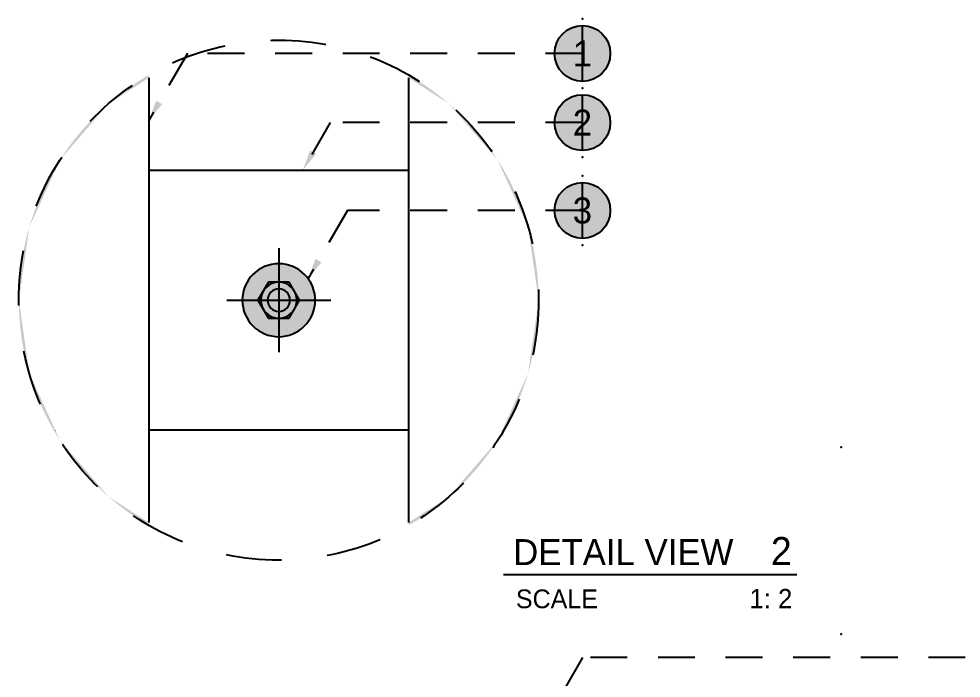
# Model space of a CAD drawing. Header units: millimetres. Extents: x -244126 to 368105, y -173968 to 259060.
# Drawn here: x 6869.4 to 7050.6, y 31071.3 to 31198 of the extents above; entities that cross this region are included whole.
import ezdxf
from ezdxf.enums import TextEntityAlignment as Align
from ezdxf.xclip import XClip

# ---------------------------------------------------------------- set-up
doc = ezdxf.new("R2010")
doc.units = ezdxf.units.MM
doc.header["$MEASUREMENT"] = 0
doc.header["$XCLIPFRAME"] = 0
for name, pattern in [('BORDER2', [22.224999999999998, 6.35, -3.175, 6.35, -3.175, 0, -3.175]), ('HIDDEN', [9.524999999999999, 6.35, -3.175]), ('TA_GL_000.00010', [0.000275, 0.0001, -2.5e-05, 2.5e-05, -2.5e-05, 0.0001]), ('TA_HL_001.00', [6.5, 3.55, -2.95]), ('TA_HL_003.00000', [19.5, 10.65, -8.85])]:
    doc.linetypes.add(name, pattern=pattern)
for name, color, linetype in [('000 - H A T C H', 8, 'Continuous'), ('000 - SYMBOL CON', 1, 'Continuous'), ('000 - T E X T', 4, 'Continuous'), ('000 - WIPEOUT', 250, 'Continuous'), ('001 - ASCESSORIES', 1, 'Continuous'), ('002 - STRUCTURAL STEEL', 4, 'Continuous')]:
    doc.layers.add(name, color=color, linetype=linetype)
doc.styles.add('BROWALLIA', font='BrowalliaUPC.ttf')
doc.styles.add('Cetury Gothic', font='GOTHIC.TTF')
doc.styles.add('TA', font='Cordia New.ttf', dxfattribs={"height": 4.5})

# ---------------------------------------------------------------- blocks, each defined once
blk = doc.blocks.new('*U819')
at = {"color": 0}
blk.add_wipeout([(0, -24.999999999999886), (500, -24.999999999999886), (500, 25), (0, 25)], dxfattribs=at).dxf.layer = '000 - WIPEOUT'
at = {"layer": '001 - ASCESSORIES', "color": 0}
blk.add_lwpolyline([(4.10442371916745e-15, -25.00000000000001), (500, -25.00000000000001), (500, 25.00000000000001), (-5.329070518200751e-15, 25.00000000000001)], close=True, dxfattribs=at)
blk = doc.blocks.new('*U818')
at = {"color": 0}
blk.add_wipeout([(-449.9999999999997, 50), (449.99999999999994, 50), (449.99999999999994, 0), (-449.9999999999997, 0)], dxfattribs=at).dxf.layer = '000 - WIPEOUT'
at = {"layer": '002 - STRUCTURAL STEEL', "color": 0, "linetype": 'ByBlock'}
blk.add_lwpolyline([(-449.9999999999998, 50.00000000000003), (449.9999999999998, 49.99999999999997), (449.9999999999998, 0), (-449.9999999999998, 5.314967108299511e-14)], close=True, dxfattribs=at)
blk = doc.blocks.new('H-SELF DRILLING SCREW No.12-01 TOP VIEW')
at = {"layer": '000 - H A T C H'}
h = blk.add_hatch(color=250, dxfattribs=at)
h.dxf.hatch_style = 1
edge = h.paths.add_edge_path()
edge.add_arc((0, 0), 0.007013345131517203, 0, 360)
at = {"layer": '001 - ASCESSORIES'}
for p, q in [((-0.004000000000814907, 0), (-0.002000000000407454, 0.003464101615463733)), ((-0.002000000000407454, 0.003464101615463733), (0.002000000000407454, 0.003464101615463733)), ((0.002000000000407454, 0.003464101615463733), (0.004000000000814907, 0)), ((-0.002000000000407454, -0.003464101615463733), (-0.004000000000814907, 0)), ((0.004000000000814907, 0), (0.002000000000407454, -0.003464101615463733)), ((0.002000000000407454, -0.003464101615463733), (-0.002000000000407454, -0.003464101615463733))]:
    blk.add_line(p, q, dxfattribs=at)
blk.add_circle((0, 0), 0.007013345131517203, dxfattribs=at)
at = {"layer": '001 - ASCESSORIES', "color": 8}
for radius in [0.003464101615140356, 0.002165063509561354]:
    blk.add_circle((0, 0), radius, dxfattribs=at)
at = {"layer": 'Defpoints', "color": 250, "linetype": 'HIDDEN'}
for p, q in [((-1.83697019872103e-18, -0.01), (3.061616997868383e-18, 0.01)), ((-0.01, 1.224646799147353e-18), (0.01, -2.449293598294706e-18))]:
    blk.add_line(p, q, dxfattribs=at)
blk = doc.blocks.new('*U828')
blk.add_blockref('H-SELF DRILLING SCREW No.12-01 TOP VIEW', (0, 0))
blk = doc.blocks.new('000 - ARROW FOR SYMBOL')
at = {"layer": '000 - SYMBOL CON', "color": 0, "linetype": 'HIDDEN'}
blk.add_solid([(1.288675134594087, 1.565384140907554), (0, 0), (0.7113248654059134, 1.898717474236037)], dxfattribs=at)
blk = doc.blocks.new('*U842')
h = blk.add_hatch(color=250)
h.dxf.hatch_style = 1
edge = h.paths.add_edge_path()
edge.add_arc((0, 4.440892098500626e-16), 2.682889368654322, 0, 360)
for p in [(0, 3.32561480080992), (0, -3.325614800809919)]:
    blk.add_point(p)
at = {"layer": '000 - SYMBOL CON', "color": 0, "linetype": 'ByBlock'}
for points in [[(0, 0), (-37.97918381643839, 0), (-41.70009922323204, -6.444814535223458)], [(-37.97918381643839, 1.224646799147353e-15), (-37.97918381643839, 0), (-41.70009922324615, -6.444814535250855)]]:
    blk.add_lwpolyline(points, dxfattribs=at)
at = {"layer": '000 - SYMBOL CON', "color": 2}
blk.add_circle((0, 4.440892098500626e-16), 2.682889368654322, dxfattribs=at)
at = {"layer": 'Defpoints', "color": 250}
blk.add_line((0, -2.682889368654322), (4.440892098500626e-16, 2.682889368654322), dxfattribs=at)
at = {"layer": '000 - SYMBOL CON', "color": 0}
for p in [(-41.70009922323204, -6.444814535223458), (-41.70009922324615, -6.444814535250855)]:
    blk.add_blockref('000 - ARROW FOR SYMBOL', p, dxfattribs=at)
at = {"layer": '000 - T E X T', "style": 'BROWALLIA'}
blk.add_attdef('NO.CODE', text='', height=2.5, dxfattribs=at).set_placement((0, 0), align=Align.MIDDLE_CENTER)
blk = doc.blocks.new('*U846')
h = blk.add_hatch(color=250)
h.dxf.hatch_style = 1
edge = h.paths.add_edge_path()
edge.add_arc((0, 4.440892098500626e-16), 2.682889368654322, 0, 360)
for p in [(0, 3.32561480080992), (0, -3.325614800809919)]:
    blk.add_point(p)
at = {"layer": '000 - SYMBOL CON', "color": 0, "linetype": 'ByBlock'}
for points in [[(0, 0), (-24.25739816462746, 0), (-26.89419534593911, -4.56706668727985)], [(-24.25739816462746, 1.224646799147353e-15), (-24.25739816462746, 0), (-26.89419534595407, -4.567066687306115)]]:
    blk.add_lwpolyline(points, dxfattribs=at)
at = {"layer": '000 - SYMBOL CON', "color": 2}
blk.add_circle((0, 4.440892098500626e-16), 2.682889368654322, dxfattribs=at)
at = {"layer": 'Defpoints', "color": 250}
blk.add_line((0, -2.682889368654322), (4.440892098500626e-16, 2.682889368654322), dxfattribs=at)
at = {"layer": '000 - SYMBOL CON', "color": 0}
for p in [(-26.89419534593911, -4.56706668727985), (-26.89419534595407, -4.567066687306115)]:
    blk.add_blockref('000 - ARROW FOR SYMBOL', p, dxfattribs=at)
at = {"layer": '000 - T E X T', "style": 'BROWALLIA'}
blk.add_attdef('NO.CODE', text='', height=2.5, dxfattribs=at).set_placement((0, 0), align=Align.MIDDLE_CENTER)
blk = doc.blocks.new('*U843')
h = blk.add_hatch(color=250)
h.dxf.hatch_style = 1
edge = h.paths.add_edge_path()
edge.add_arc((0, 4.440892098500626e-16), 2.682889368654322, 0, 360)
for p in [(0, 3.32561480080992), (0, -3.325614800809919)]:
    blk.add_point(p)
at = {"layer": '000 - SYMBOL CON', "color": 0, "linetype": 'ByBlock'}
for points in [[(0, 0), (-22.59703312747305, 0), (-26.3767787721334, -6.5467114962298)], [(-22.59703312747305, 1.224646799147353e-15), (-22.59703312747305, 0), (-26.37677877214851, -6.546711496259077)]]:
    blk.add_lwpolyline(points, dxfattribs=at)
at = {"layer": '000 - SYMBOL CON', "color": 2}
blk.add_circle((0, 4.440892098500626e-16), 2.682889368654322, dxfattribs=at)
at = {"layer": 'Defpoints', "color": 250}
blk.add_line((0, -2.682889368654322), (4.440892098500626e-16, 2.682889368654322), dxfattribs=at)
at = {"layer": '000 - SYMBOL CON', "color": 0}
for p in [(-26.3767787721334, -6.5467114962298), (-26.37677877214851, -6.546711496259077)]:
    blk.add_blockref('000 - ARROW FOR SYMBOL', p, dxfattribs=at)
at = {"layer": '000 - T E X T', "style": 'BROWALLIA'}
blk.add_attdef('NO.CODE', text='', height=2.5, dxfattribs=at).set_placement((0, 0), align=Align.MIDDLE_CENTER)
blk = doc.blocks.new('*U844')
h = blk.add_hatch(color=250)
h.dxf.hatch_style = 1
edge = h.paths.add_edge_path()
edge.add_arc((0, 4.440892098500626e-16), 2.682889368654322, 0, 360)
for p in [(0, 3.32561480080992), (0, -3.325614800809919)]:
    blk.add_point(p)
at = {"layer": '000 - SYMBOL CON', "color": 0, "linetype": 'ByBlock'}
for points in [[(0, 0), (-43.31113554057501, 0), (-49.42202864802894, -10.58437734171798)], [(-43.31113554057501, 1.224646799147353e-15), (-43.31113554057501, 0), (-49.42202864804143, -10.58437734174829)]]:
    blk.add_lwpolyline(points, dxfattribs=at)
at = {"layer": '000 - SYMBOL CON', "color": 2}
blk.add_circle((0, 4.440892098500626e-16), 2.682889368654322, dxfattribs=at)
at = {"layer": 'Defpoints', "color": 250}
blk.add_line((0, -2.682889368654322), (4.440892098500626e-16, 2.682889368654322), dxfattribs=at)
at = {"layer": '000 - SYMBOL CON', "color": 0}
for p in [(-49.42202864802894, -10.58437734171798), (-49.42202864804143, -10.58437734174829)]:
    blk.add_blockref('000 - ARROW FOR SYMBOL', p, dxfattribs=at)
at = {"layer": '000 - T E X T', "style": 'BROWALLIA'}
blk.add_attdef('NO.CODE', text='', height=2.5, dxfattribs=at).set_placement((0, 0), align=Align.MIDDLE_CENTER)
blk = doc.blocks.new('*U883')
at = {"color": 4}
blk.add_line((-4.258498455800009, 5.700827209227327), (-32.47364831476466, 5.700827209227327), dxfattribs=at)
at = {"linetype": 'TA_GL_000.00010'}
blk.add_point((8.881784197001252e-16, 18), dxfattribs=at)
blk.add_point((0, 0))
at = {"color": 4, "linetype": 'BORDER2', "style": 'Cetury Gothic'}
blk.add_text('SCALE', height=1.8, dxfattribs=at).set_placement((-31.2847772550906, 2.507720990193548))
at = {"color": 0, "style": 'TA'}
for tag, p in [('HEADING2', (-31.54418333458261, 10.64992116065969)), ('HEADING', (-31.54418333458261, 6.649921160659689))]:
    blk.add_attdef(tag, p, '', height=2.5, dxfattribs=at)
for tag, height, p in [('LO', 2.7, (-4.758498455798417, 6.649921160659687)), ('SC', 1.85, (-4.699605285589541, 2.507720990193548))]:
    blk.add_attdef(tag, text='', height=height, dxfattribs=at).set_placement(p, align=Align.RIGHT)

msp = doc.modelspace()

# ---------------------------------------------------------------- hatches: boundary and pattern name
at = {"layer": '000 - H A T C H'}
h = msp.add_hatch(dxfattribs=at)
h.set_pattern_fill('DOTS', color=8, scale=10)
h.set_pattern_definition([(0, (634.2445436856715, 104.7244999911563), (0.3125, 0.625), [0, -0.625])])
h.paths.add_polyline_path([(6894.406821432966, 31187.20365566961, 0.2678870859581529), (6869.426885474358, 31143.92555499009, 0.2678870859581529), (6894.406821432966, 31100.64745431057)])
h.paths.add_polyline_path([(6944.406821432966, 31187.20365566961), (6944.406821432966, 31100.64745431057, 0.2678870859581529), (6969.386757391575, 31143.92555499009, 0.2678870859581529)])
h = msp.add_hatch(dxfattribs=at)
h.set_pattern_fill('DOTS', color=8, scale=20)
h.set_pattern_definition([(0, (634.2445436856715, 104.7244999911563), (0.625, 1.25), [0, -1.25])])
h.paths.add_polyline_path([(6894.406821432966, 31118.92555499009), (6944.406821432966, 31118.92555499009), (6944.406821432966, 31168.92555499009), (6894.406821432966, 31168.92555499009)])

# ---------------------------------------------------------------- block references
at = {"layer": '000 - T E X T', "color": 2, "linetype": 'TA_HL_001.00', "ltscale": 2.5, "xscale": 2, "yscale": 2, "zscale": 2}
msp.add_blockref('*U844', (7064.443866480709, 31075.20580495465), dxfattribs=at).add_auto_attribs({'NO.CODE': 'ST'})

# ---------------------------------------------------------------- next in the draw order: block references
at = {"layer": '001 - ASCESSORIES', "color": 1}
ref = msp.add_blockref('*U819', (6519.406821432983, 31143.92555499009), dxfattribs=dict(at, xscale=-1, rotation=180))
XClip(ref).set_block_clipping_path([(392.88711349982987, -49.47121227673779), (379.2375842566098, -45.46334887478952), (367.2701024582957, -37.77231532803853), (357.9542023068334, -27.02119343410959), (352.0446026287009, -14.080975149459846), (350.02006404407985, -1.0695657692849636e-09), (352.0446026287009, 14.080975147320714), (357.9542023068334, 27.02119343197046), (367.2701024582957, 37.77231532590304), (379.2375842566098, 45.463348872650386), (392.88711349982987, 49.47121227459138), (407.11288650554707, 49.47121227459138), (420.7624157487671, 45.463348872650386), (432.7298975470803, 37.77231532590304), (442.04579769854354, 27.02119343197046), (447.95539737667605, 14.080975147320714), (449.9799359612971, -1.0695657692849636e-09), (447.95539737667605, -14.080975149459846), (442.04579769854354, -27.02119343410959), (432.7298975470803, -37.77231532803853), (420.7624157487671, -45.46334887478952), (407.11288650554707, -49.47121227673779)])

# ---------------------------------------------------------------- next in the draw order: block references
at = {"color": 3}
ref = msp.add_blockref('*U818', (6894.406821432966, 30793.92555499009), dxfattribs=dict(at, rotation=90))
XClip(ref).set_block_clipping_path([(399.4712122767378, -17.887113499846237), (395.4633488747895, -4.237584256626178), (387.77231532803853, 7.729897541687933), (377.0211934341096, 17.045797693150234), (364.08097514945985, 22.955397371282743), (350.00000000106957, 24.979935955903784), (335.9190248526793, 22.955397371282743), (322.97880656802954, 17.045797693150234), (312.22768467409696, 7.729897541687933), (304.5366511273496, -4.237584256626178), (300.5287877254086, -17.887113499846237), (300.5287877254086, -32.11288650556344), (304.5366511273496, -45.762415748783496), (312.22768467409696, -57.7298975470967), (322.97880656802954, -67.04579769855991), (335.9190248526793, -72.95539737669242), (350.00000000106957, -74.97993596131346), (364.08097514945985, -72.95539737669242), (377.0211934341096, -67.04579769855991), (387.77231532803853, -57.7298975470967), (395.4633488747895, -45.762415748783496), (399.4712122767378, -32.11288650556344)])
ref = msp.add_blockref('*U818', (6994.406821432966, 30793.92555499009), dxfattribs=dict(at, rotation=90))
XClip(ref).set_block_clipping_path([(399.4712122767378, 82.11288650015376), (395.4633488747895, 95.76241574337382), (387.77231532803853, 107.72989754168793), (377.0211934341096, 117.04579769315023), (364.08097514945985, 122.95539737128274), (350.00000000106957, 124.97993595590378), (335.9190248526793, 122.95539737128274), (322.97880656802954, 117.04579769315023), (312.22768467409696, 107.72989754168793), (304.5366511273496, 95.76241574337382), (300.5287877254086, 82.11288650015376), (300.5287877254086, 67.88711349443656), (304.5366511273496, 54.237584251216504), (312.22768467409696, 42.2701024529033), (322.97880656802954, 32.95420230144009), (335.9190248526793, 27.044602623307583), (350.00000000106957, 25.02006403868654), (364.08097514945985, 27.044602623307583), (377.0211934341096, 32.95420230144009), (387.77231532803853, 42.2701024529033), (395.4633488747895, 54.237584251216504), (399.4712122767378, 67.88711349443656)])
at = {"layer": '001 - ASCESSORIES', "xscale": -1000, "yscale": 1000, "zscale": 1000, "rotation": 180}
msp.add_blockref('*U828', (6919.406821432966, 31143.92555499009), dxfattribs=at)

# ---------------------------------------------------------------- next in the draw order: linework, layer by layer
at = {"layer": '000 - SYMBOL CON', "color": 2, "linetype": 'TA_HL_003.00000'}
msp.add_circle((6919.406821432966, 31143.92555499009), 49.97993595860832, dxfattribs=at)

# ---------------------------------------------------------------- next in the draw order: block references
at = {"layer": '000 - T E X T', "color": 2, "linetype": 'TA_HL_001.00', "ltscale": 2.5, "xscale": 2, "yscale": 2, "zscale": 2}
for name, p, values in [('*U842', (6977.807019879437, 31191.36214756788), {'NO.CODE': '1'}), ('*U846', (6977.807019879437, 31178.05968836464), {'NO.CODE': '2'}), ('*U843', (6977.807019879437, 31161.17860013549), {'NO.CODE': '3'})]:
    msp.add_blockref(name, p, dxfattribs=at).add_auto_attribs(values)
at = {"layer": '000 - T E X T', "xscale": 2, "yscale": 2, "zscale": 2}
msp.add_blockref('*U883', (7027.580808547616, 31079.69499231762), dxfattribs=at).add_auto_attribs({'HEADING': 'DETAIL VIEW', 'LO': '2', 'SC': '1: 2'})

doc.saveas('drawing.dxf')
